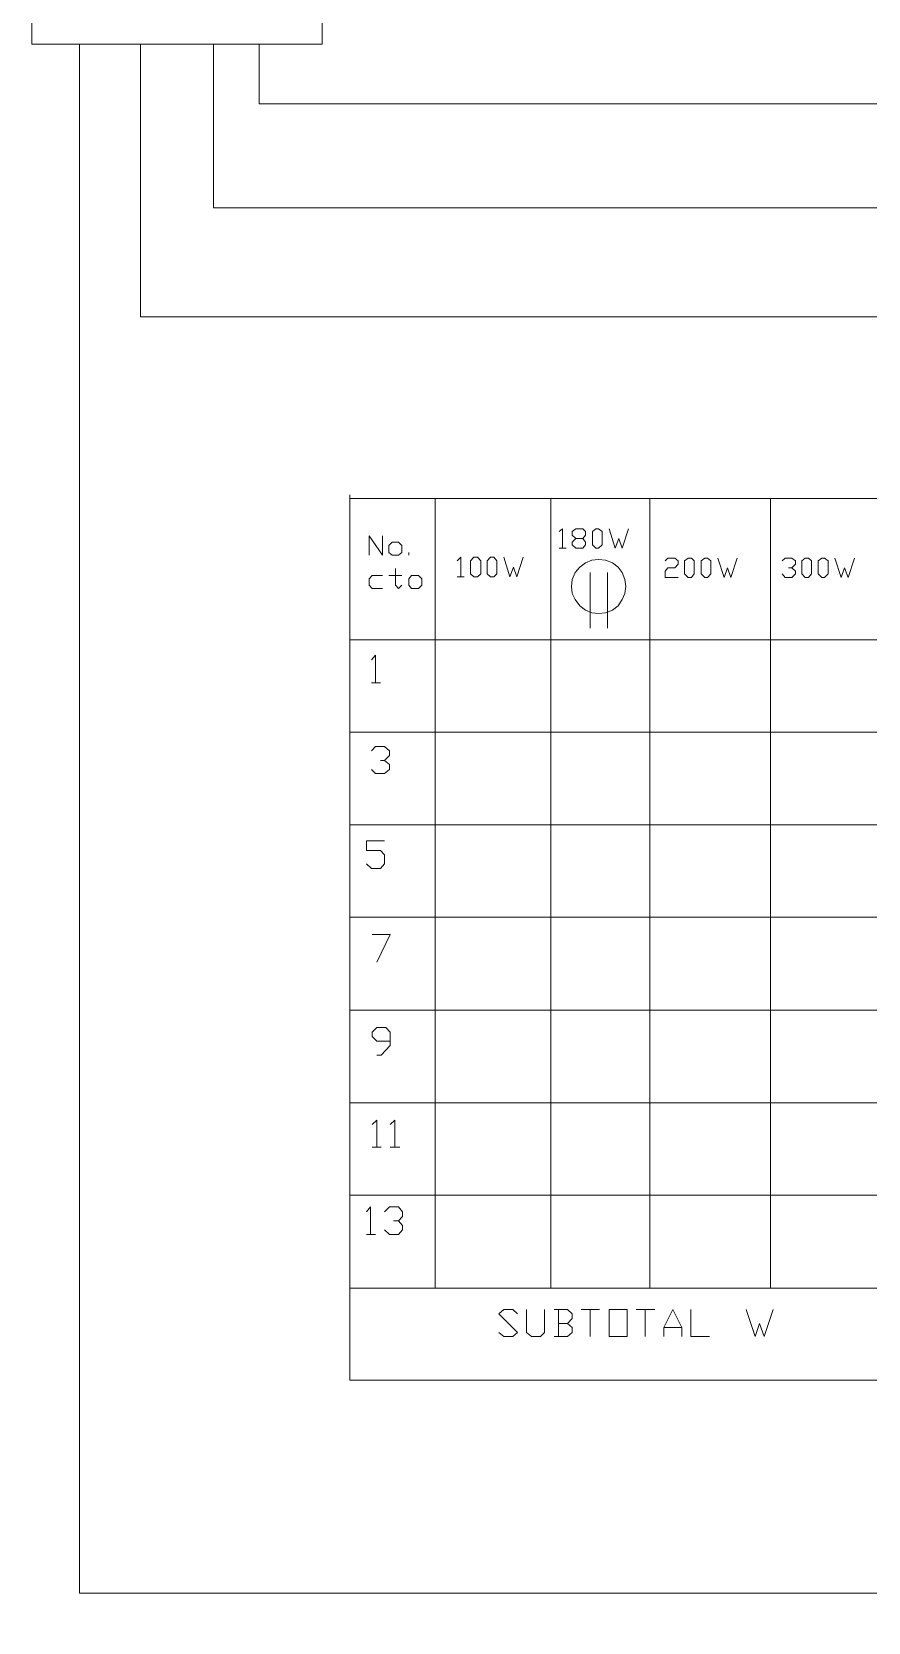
# Model space of a CAD drawing. Header units: millimetres. Extents: x 7 to 206, y 30 to 245.
# Drawn here: x 6.9 to 58, y 41.9 to 139 of the extents above; entities that cross this region are included whole.
import ezdxf

# ---------------------------------------------------------------- set-up
doc = ezdxf.new("R2010")
doc.units = ezdxf.units.MM
doc.header["$MEASUREMENT"] = 0
doc.layers.add('TABLA', color=7, linetype='CONTINUOUS')

msp = doc.modelspace()

# ---------------------------------------------------------------- linework, layer by layer
at = {"layer": 'TABLA', "color": 7, "linetype": 'Continuous', "lineweight": 18, "true_color": 0x000007}
for p, q in [((26.289, 110.702), (26.289, 62.484)), ((31.496, 110.49), (31.496, 62.272)), ((38.566, 110.49), (38.566, 62.272)), ((44.619, 110.49), (44.619, 62.272)), ((51.985, 110.49), (51.985, 62.272)), ((29.887, 107.019), (29.887, 107.188)), ((39.074, 107.442), (39.497, 107.442)), ((40.979, 105.96), (40.979, 102.574)), ((42.037, 105.96), (42.037, 102.574)), ((28.66, 105.791), (29.464, 105.791)), ((32.851, 105.706), (33.274, 105.706)), ((94.276, 101.854), (26.289, 101.854)), ((27.601, 99.229), (28.152, 99.229)), ((94.276, 96.224), (26.289, 96.224)), ((94.276, 90.551), (26.289, 90.551)), ((94.276, 84.921), (26.289, 84.921)), ((94.276, 79.248), (26.289, 79.248)), ((94.276, 73.575), (26.289, 73.575)), ((27.644, 70.866), (28.194, 70.866)), ((28.744, 70.866), (29.337, 70.866)), ((94.276, 67.945), (26.289, 67.945)), ((27.305, 65.532), (27.855, 65.532)), ((94.276, 62.272), (26.289, 62.272)), ((39.031, 60.96), (39.031, 59.309)), ((40.428, 60.96), (41.529, 60.96)), ((40.979, 60.96), (40.979, 59.309)), ((43.773, 60.96), (44.916, 60.96)), ((44.323, 60.96), (44.323, 59.309)), ((45.466, 59.859), (46.567, 59.859)), ((93.853, 56.642), (37.634, 56.642))]:
    msp.add_line(p, q, dxfattribs=at)
for points in [[(6.858, 138.218), (24.596, 138.218), (24.596, 154.263), (6.858, 154.263)], [(26.289, 56.642), (94.276, 56.642), (94.276, 110.49), (26.289, 110.49)], [(29.252, 107.019), (28.871, 107.019), (28.66, 107.188), (28.66, 107.611), (28.871, 107.823), (29.252, 107.823), (29.464, 107.611), (29.464, 107.188)], [(41.317, 107.442), (41.106, 107.654), (41.106, 108.458), (41.317, 108.627), (41.487, 108.627), (41.698, 108.458), (41.698, 107.654), (41.487, 107.442)], [(33.867, 105.706), (33.655, 105.876), (33.655, 106.68), (33.867, 106.892), (34.078, 106.892), (34.29, 106.68), (34.29, 105.876), (34.078, 105.706)], [(34.883, 105.706), (34.671, 105.876), (34.671, 106.68), (34.883, 106.892), (35.094, 106.892), (35.264, 106.68), (35.264, 105.876), (35.094, 105.706)], [(46.948, 105.664), (46.736, 105.876), (46.736, 106.68), (46.948, 106.849), (47.159, 106.849), (47.329, 106.68), (47.329, 105.876), (47.159, 105.664)], [(47.964, 105.664), (47.752, 105.876), (47.752, 106.68), (47.964, 106.849), (48.133, 106.849), (48.345, 106.68), (48.345, 105.876), (48.133, 105.664)], [(54.102, 105.664), (53.89, 105.876), (53.89, 106.68), (54.102, 106.849), (54.314, 106.849), (54.483, 106.68), (54.483, 105.876), (54.314, 105.664)], [(55.118, 105.664), (54.906, 105.876), (54.906, 106.68), (55.118, 106.849), (55.287, 106.849), (55.499, 106.68), (55.499, 105.876), (55.287, 105.664)], [(43.138, 105.114), (43.095, 105.537), (42.926, 105.96), (42.672, 106.299), (42.333, 106.553), (41.91, 106.722), (41.487, 106.765), (41.063, 106.722), (40.682, 106.553), (40.344, 106.299), (40.047, 105.96), (39.878, 105.537), (39.836, 105.114), (39.878, 104.69), (40.047, 104.309), (40.344, 103.928), (40.682, 103.674), (41.063, 103.505), (41.487, 103.463), (41.91, 103.505), (42.333, 103.674), (42.672, 103.928), (42.926, 104.309), (43.095, 104.69)], [(30.48, 104.987), (30.057, 104.987), (29.887, 105.198), (29.887, 105.579), (30.057, 105.791), (30.48, 105.791), (30.692, 105.579), (30.692, 105.198)], [(42.122, 59.309), (43.222, 59.309), (43.222, 60.96), (42.122, 60.96)]]:
    msp.add_lwpolyline(points, close=True, dxfattribs=at)
for points in [[(9.779, 138.218), (9.779, 43.646), (106.299, 43.646), (106.299, 41.868)], [(104.352, 118.533), (104.352, 121.581), (13.504, 121.581), (13.504, 138.218)], [(112.014, 118.195), (112.014, 128.228), (17.949, 128.228), (17.949, 138.218)], [(119.719, 117.898), (119.719, 134.578), (20.743, 134.578), (20.743, 138.218)], [(27.474, 107.019), (27.474, 108.204), (28.279, 107.019), (28.279, 108.204)], [(39.074, 108.458), (39.285, 108.627), (39.285, 107.442)], [(40.09, 107.442), (39.878, 107.654), (39.878, 107.823), (40.09, 108.035), (40.513, 108.035), (40.682, 108.246), (40.682, 108.458), (40.513, 108.627), (40.09, 108.627), (39.878, 108.458), (39.878, 108.246), (40.09, 108.035)], [(40.513, 108.035), (40.682, 107.823), (40.682, 107.654), (40.513, 107.442), (40.09, 107.442)], [(42.122, 108.627), (42.503, 107.442), (42.714, 108.035), (42.926, 107.442), (43.307, 108.627)], [(32.851, 106.68), (33.062, 106.892), (33.062, 105.706)], [(35.687, 106.892), (36.068, 105.706), (36.28, 106.299), (36.491, 105.706), (36.872, 106.892)], [(45.551, 106.68), (45.72, 106.849), (46.143, 106.849), (46.355, 106.68), (46.355, 106.468), (46.143, 106.257), (45.72, 106.257), (45.551, 106.045), (45.551, 105.664), (46.355, 105.664)], [(48.768, 106.849), (49.149, 105.664), (49.361, 106.257), (49.572, 105.664), (49.953, 106.849)], [(52.705, 106.68), (52.874, 106.849), (53.298, 106.849), (53.509, 106.68), (53.509, 106.468), (53.298, 106.257), (53.086, 106.257)], [(55.922, 106.849), (56.303, 105.664), (56.515, 106.257), (56.727, 105.664), (57.108, 106.849)], [(29.083, 106.214), (29.083, 105.198), (29.252, 104.987), (29.464, 105.198)], [(53.298, 106.257), (53.509, 106.045), (53.509, 105.876), (53.298, 105.664), (52.874, 105.664), (52.705, 105.876)], [(28.279, 105.791), (27.644, 105.791), (27.474, 105.579), (27.474, 105.198), (27.644, 104.987), (28.279, 104.987)], [(27.601, 100.626), (27.855, 100.923), (27.855, 99.229)], [(27.601, 95.081), (27.855, 95.335), (28.406, 95.335), (28.702, 95.081), (28.702, 94.784), (28.406, 94.488), (28.152, 94.488)], [(28.406, 94.488), (28.702, 94.234), (28.702, 93.938), (28.406, 93.684), (27.855, 93.684), (27.601, 93.938)], [(27.305, 88.18), (27.601, 87.884), (28.152, 87.884), (28.406, 88.18), (28.406, 88.731), (28.152, 88.985), (27.305, 88.985), (27.305, 89.577), (28.406, 89.577)], [(27.644, 83.862), (28.744, 83.862), (27.94, 82.169)], [(27.94, 76.496), (28.194, 76.496), (28.744, 77.089), (28.744, 77.893), (28.49, 78.19), (27.94, 78.19), (27.644, 77.893), (27.644, 77.639), (27.94, 77.343), (28.744, 77.343)], [(27.644, 72.263), (27.94, 72.517), (27.94, 70.866)], [(28.744, 72.263), (29.041, 72.517), (29.041, 70.866)], [(27.305, 66.929), (27.559, 67.225), (27.559, 65.532)], [(28.406, 66.929), (28.702, 67.225), (29.252, 67.225), (29.506, 66.929), (29.506, 66.633), (29.252, 66.379), (28.956, 66.379)], [(29.252, 66.379), (29.506, 66.082), (29.506, 65.828), (29.252, 65.532), (28.702, 65.532), (28.406, 65.828)], [(35.391, 59.563), (35.687, 59.309), (36.237, 59.309), (36.534, 59.563), (35.391, 60.706), (35.687, 60.96), (36.237, 60.96), (36.534, 60.706)], [(37.084, 60.96), (37.084, 59.563), (37.38, 59.309), (37.931, 59.309), (38.185, 59.563), (38.185, 60.96)], [(39.582, 60.113), (39.878, 60.41), (39.878, 60.706), (39.582, 60.96), (38.777, 60.96)], [(45.466, 59.309), (45.466, 59.859), (46.016, 60.96), (46.567, 59.859), (46.567, 59.309)], [(47.117, 60.96), (47.117, 59.309), (48.26, 59.309)], [(50.504, 60.96), (51.054, 59.309), (51.308, 60.113), (51.604, 59.309), (52.155, 60.96)], [(38.777, 59.309), (39.582, 59.309), (39.878, 59.563), (39.878, 59.859), (39.582, 60.113), (39.031, 60.113)]]:
    msp.add_lwpolyline(points, dxfattribs=at)

doc.saveas('drawing.dxf')
